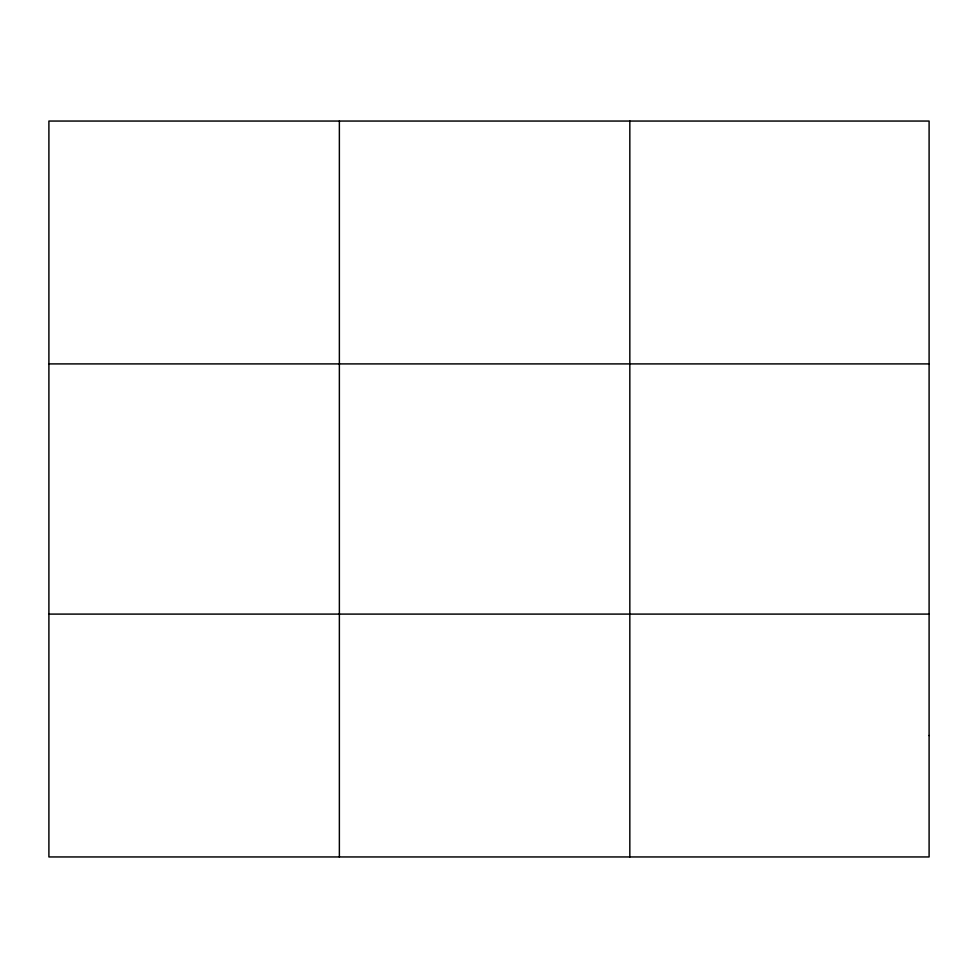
<?xml version="1.0" encoding="UTF-8"?>
<svg xmlns="http://www.w3.org/2000/svg" width="978" height="978" viewBox="0 0 978 978"><rect width="100%" height="100%" fill="white"/><g stroke="black" fill="none" stroke-linecap="round" stroke-linejoin="round"><path stroke-width="1.47" d="M339.366 856.948L339.366 121.052M629.832 856.948L629.832 121.052M48.9 363.902L929.1 363.902M48.9 614.098L929.1 614.098M929.1 735.517L929.1 856.948L48.9 856.948L48.9 121.052L929.1 121.052L929.1 735.517"/></g></svg>
